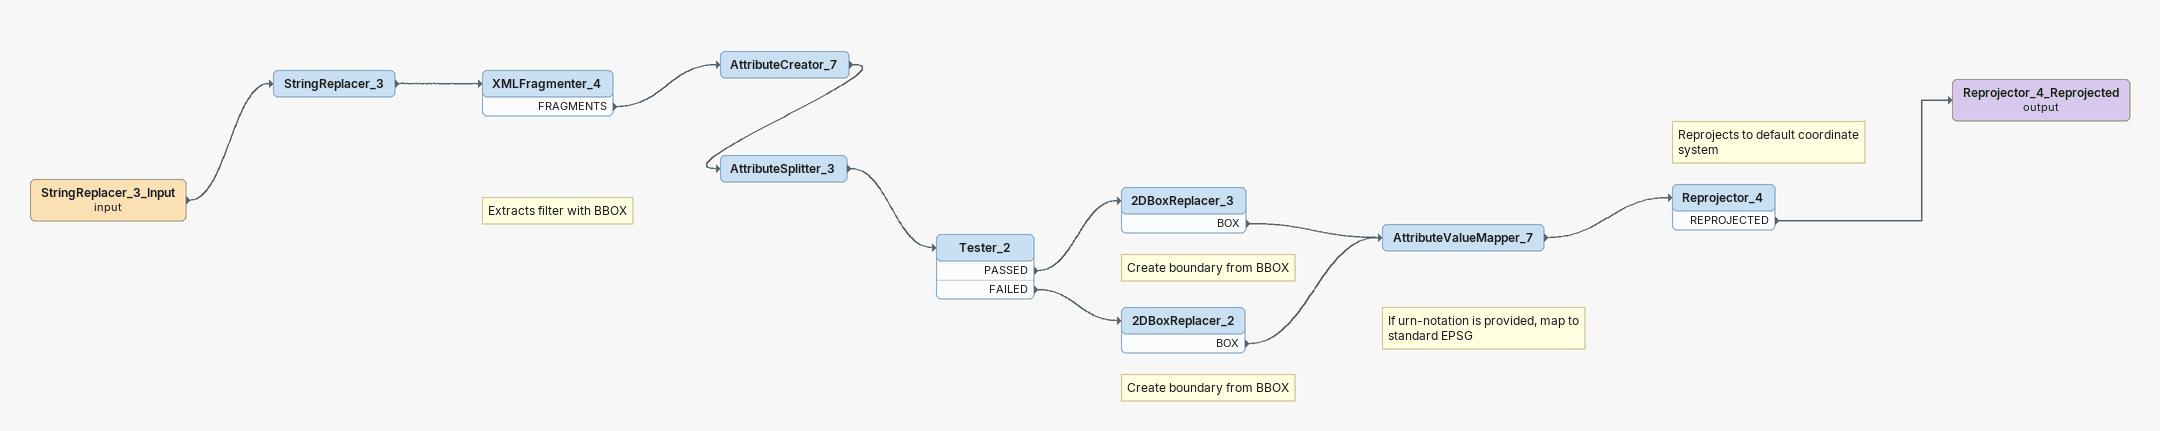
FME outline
StringReplacer_3_Input (input)
    -> StringReplacer_3
StringReplacer_3
    -> XMLFragmenter_4
Note: Extracts filter with BBOX
XMLFragmenter_4
    FRAGMENTS -> AttributeCreator_7
AttributeCreator_7
    -> AttributeSplitter_3
AttributeSplitter_3
    -> Tester_2
Tester_2
    PASSED -> 2DBoxReplacer_3
    FAILED -> 2DBoxReplacer_2
Note: Create boundary from BBOX
2DBoxReplacer_3
    BOX -> AttributeValueMapper_7
Note: Create boundary from BBOX
2DBoxReplacer_2
    BOX -> AttributeValueMapper_7
Note: If urn-notation is provided, map to standard EPSG
AttributeValueMapper_7
    -> Reprojector_4
Note: Reprojects to default coordinate system
Reprojector_4
    REPROJECTED -> Reprojector_4_Reprojected (output)
Reprojector_4_Reprojected (output)
